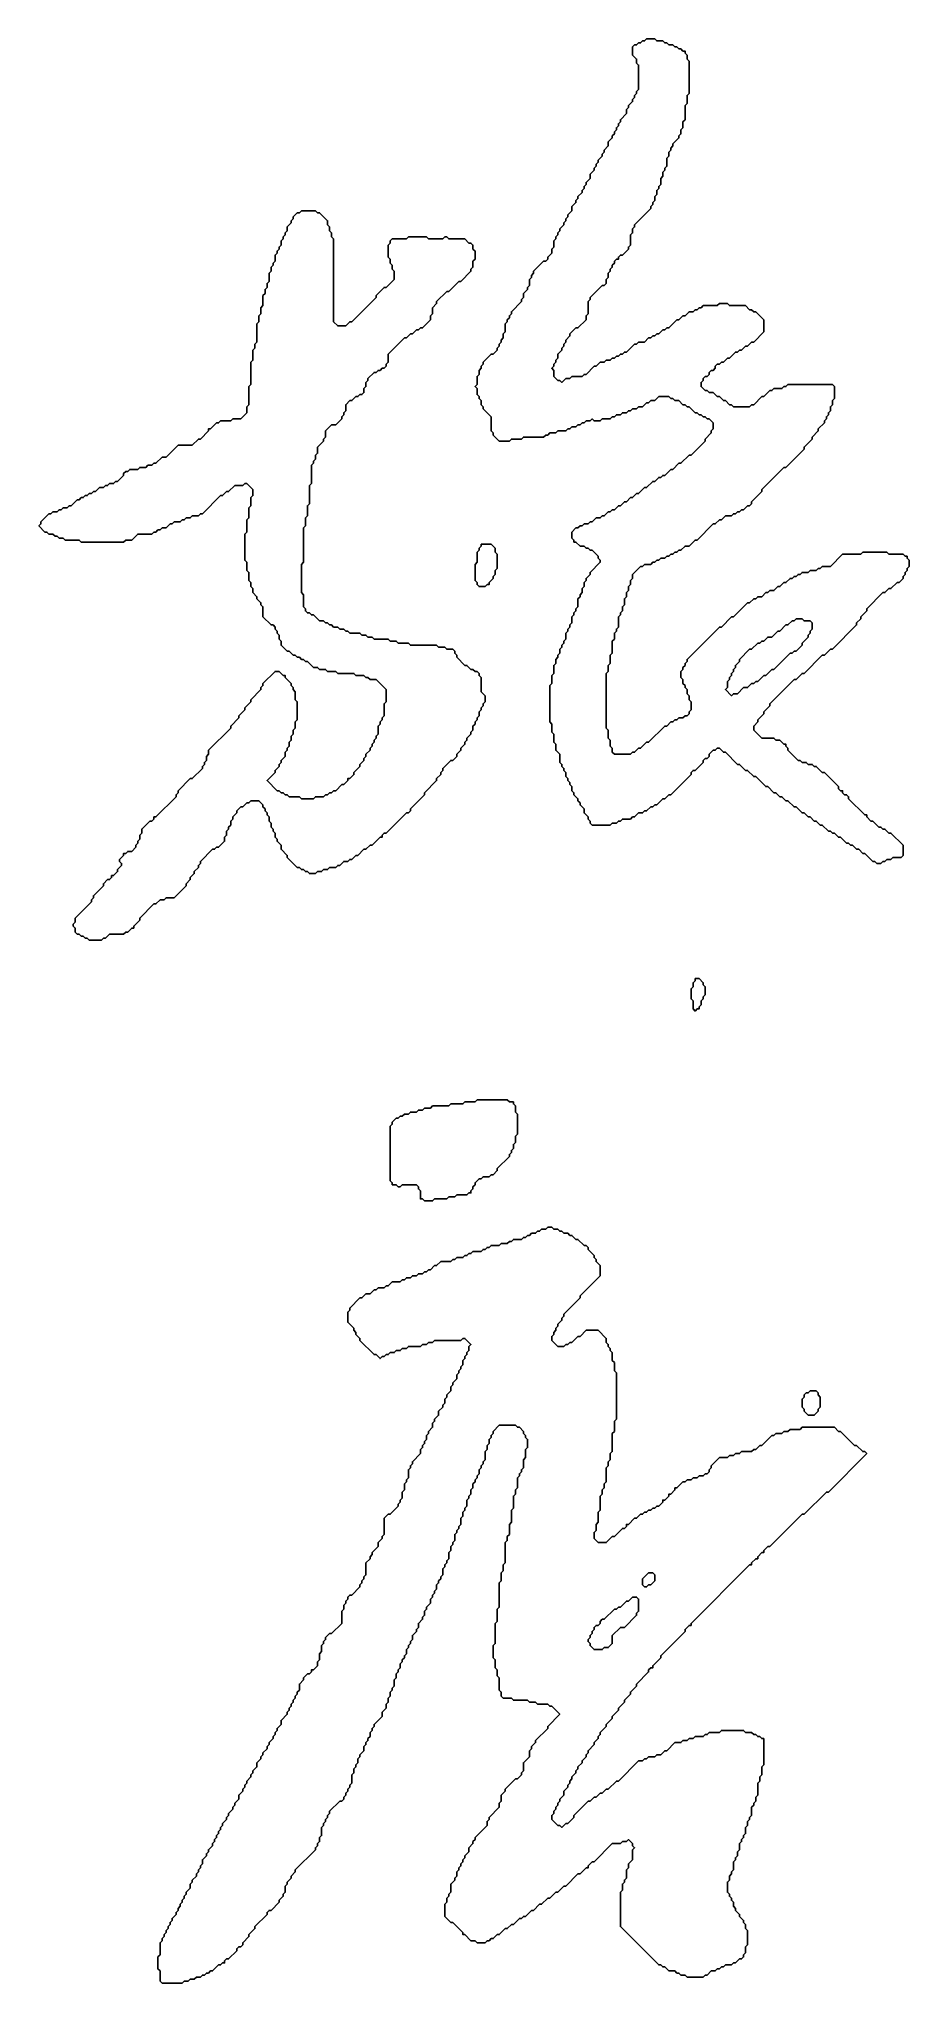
# Model space of a CAD drawing. Header units: millimetres. Extents: x 278 to 494, y 18 to 500.
import ezdxf

# ---------------------------------------------------------------- set-up
doc = ezdxf.new("R2010")
doc.units = ezdxf.units.MM

msp = doc.modelspace()

# ---------------------------------------------------------------- linework, layer by layer
for points in [[(428.5, 499.5), (428, 499), (427.5, 499), (427, 498.5), (426.5, 498.5), (426, 498), (425.5, 498), (425, 497.5), (425, 495.5), (426, 494.5), (426, 493.5), (426.5, 493), (426.5, 487), (426, 486.5), (426, 486), (425.5, 485.5), (425.5, 485), (425, 484.5), (425, 484), (424, 483), (424, 482.5), (423.5, 482), (423.5, 481), (422, 479.5), (422, 479), (421.5, 478.5), (421.5, 478), (421, 477.5), (421, 477), (420.5, 476.5), (420.5, 476), (420, 475.5), (420, 475), (419, 474), (419, 473), (418, 472), (418, 471.5), (417.5, 471), (417.5, 470.5), (416.5, 469.5), (416.5, 469), (416, 468.5), (416, 468), (415.5, 467.5), (415.5, 467), (414.5, 466), (414.5, 465), (413.5, 464), (413.5, 463.5), (413, 463), (413, 462.5), (412.5, 462), (412.5, 461.5), (411.5, 460.5), (411.5, 460), (411, 459.5), (411, 459), (410, 458), (410, 457), (409, 456), (409, 455.5), (408.5, 455), (408.5, 454.5), (408, 454), (408, 453.5), (407, 452.5), (407, 452), (406.5, 451.5), (406.5, 451), (406, 450.5), (406, 450), (405.5, 449.5), (405.5, 448), (405, 447.5), (405, 446.5), (404, 445.5), (404, 445), (403.5, 444.5), (403, 444.5), (400.5, 442), (400.5, 441.5), (400, 441), (400, 440.5), (399.5, 440), (399.5, 438.5), (399, 438), (399, 437.5), (398, 436.5), (398, 435.5), (397.5, 435), (397.5, 434.5), (395, 432), (395, 431.5), (394.5, 431), (394.5, 430.5), (394, 430), (394, 429.5), (393.5, 429), (393.5, 427), (393, 426.5), (393, 425.5), (392.5, 425), (392.5, 424.5), (392, 424), (392, 423.5), (391.5, 423), (391.5, 422.5), (390.5, 421.5), (390, 421.5), (388, 419.5), (388, 419), (387.5, 418.5), (387.5, 418), (387, 417.5), (387, 416.5), (386.5, 416), (386.5, 414), (386, 413.5), (386.5, 413), (386.5, 411.5), (387, 411), (387, 410.5), (387.5, 410), (387.5, 409), (388, 408.5), (388, 408), (390, 406), (390, 402.5), (390.5, 402), (390.5, 401.5), (392, 400), (394.5, 400), (395, 400.5), (397.5, 400.5), (398, 401), (403, 401), (403.5, 401.5), (404, 401.5), (404.5, 402), (406, 402), (406.5, 402.5), (408.5, 402.5), (409, 403), (409.5, 403), (410, 403.5), (411, 403.5), (411.5, 404), (412, 404), (412.5, 404.5), (413, 404.5), (413.5, 405), (414.5, 405), (415, 405.5), (415.5, 405), (417, 405), (417.5, 405.5), (419.5, 405.5), (420, 406), (420.5, 406), (421, 406.5), (422, 406.5), (422.5, 407), (423.5, 407), (424, 407.5), (424.5, 407.5), (425, 408), (426, 408), (426.5, 408.5), (427.5, 408.5), (428.5, 409.5), (429, 409.5), (429.5, 410), (430.5, 410), (431.5, 411), (434, 411), (434.5, 410.5), (435, 410.5), (435.5, 410), (436.5, 410), (437.5, 409), (438, 409), (438.5, 408.5), (439, 408.5), (440.5, 407), (441, 407), (441.5, 406.5), (442, 406.5), (442.5, 406), (443, 406), (443.5, 405.5), (444, 405.5), (445, 404.5), (445, 403), (444.5, 402.5), (444.5, 402), (443, 400.5), (443, 400), (439.5, 396.5), (439, 396.5), (437, 394.5), (436.5, 394.5), (435, 393), (434.5, 393), (433, 391.5), (432.5, 391.5), (432, 391), (431.5, 391), (430.5, 390), (430, 390), (428.5, 388.5), (428, 388.5), (426.5, 387), (426, 387), (425, 386), (424.5, 386), (423.5, 385), (423, 385), (422, 384), (421.5, 384), (420.5, 383), (420, 383), (419.5, 382.5), (419, 382.5), (418, 381.5), (417.5, 381.5), (417, 381), (416, 381), (415, 380), (414.5, 380), (414, 379.5), (413, 379.5), (412.5, 379), (412, 379), (411.5, 378.5), (411, 378.5), (410, 377.5), (410, 376), (410.5, 375.5), (410.5, 375), (411, 375), (412, 374), (413, 374), (413.5, 373.5), (414, 373.5), (414.5, 373), (415, 373), (416.5, 371.5), (416.5, 371), (417, 370.5), (417, 370), (414.5, 367.5), (414.5, 367), (413.5, 366), (413.5, 365.5), (413, 365), (413, 364), (412.5, 363.5), (412.5, 362.5), (412, 362), (412, 361.5), (411.5, 361), (411.5, 359), (411, 358.5), (411, 358), (410.5, 357.5), (410.5, 357), (410, 356.5), (410, 355), (409.5, 354.5), (409.5, 354), (409, 353.5), (409, 353), (408.5, 352.5), (408.5, 351), (408, 350.5), (408, 350), (407.5, 349.5), (407.5, 349), (407, 348.5), (407, 347.5), (406.5, 347), (406.5, 346.5), (406, 346), (406, 345), (405.5, 344.5), (405.5, 342.5), (405, 342), (405, 340), (404.5, 339.5), (404.5, 330.5), (405, 330), (405, 328), (405.5, 327.5), (405.5, 325.5), (406, 325), (406, 323.5), (407, 322.5), (407, 320.5), (407.5, 320), (407.5, 319.5), (408, 319), (408, 318.5), (408.5, 318), (408.5, 317), (409, 316.5), (409, 316), (409.5, 315.5), (409.5, 315), (410, 314.5), (410, 313.5), (410.5, 313), (410.5, 312.5), (411.5, 311.5), (411.5, 311), (412, 310.5), (412, 310), (413, 309), (413, 308), (414, 307), (414, 306.5), (414.5, 306), (414.5, 305.5), (415, 305), (419.5, 305), (420, 305.5), (421, 305.5), (421.5, 306), (422, 306), (422.5, 306.5), (424.5, 306.5), (425, 307), (425.5, 307), (426.5, 308), (427.5, 308), (428, 308.5), (428.5, 308.5), (429.5, 309.5), (430, 309.5), (430.5, 310), (431, 310), (432.5, 311.5), (433, 311.5), (434, 312.5), (434.5, 312.5), (439.5, 317.5), (439.5, 318), (440, 318.5), (440.5, 318.5), (442.5, 320.5), (442.5, 321), (443, 321.5), (443.5, 321.5), (444, 322), (444, 322.5), (445, 323.5), (445.5, 323.5), (446, 324), (446.5, 324), (447.5, 323), (448, 323), (451, 320), (451.5, 320), (453, 318.5), (453.5, 318.5), (455, 317), (455.5, 317), (458, 314.5), (458.5, 314.5), (460, 313), (460.5, 313), (461.5, 312), (462, 312), (463, 311), (463.5, 311), (465, 309.5), (465.5, 309.5), (467, 308), (467.5, 308), (468.5, 307), (469, 307), (470, 306), (470.5, 306), (471.5, 305), (472, 305), (473.5, 303.5), (474, 303.5), (474.5, 303), (475, 303), (476, 302), (476.5, 302), (478, 300.5), (478.5, 300.5), (479, 300), (479.5, 300), (480.5, 299), (481, 299), (482, 298), (482.5, 298), (484.5, 296), (485, 296), (485.5, 295.5), (486.5, 295.5), (487, 296), (487.5, 296), (488, 296.5), (489, 296.5), (489.5, 297), (491.5, 297), (492, 297.5), (492, 300), (489, 303), (488.5, 303), (487.5, 304), (487, 304), (486.5, 304.5), (486, 304.5), (484.5, 306), (484, 306), (483, 307), (483, 307.5), (482.5, 307.5), (478.5, 311.5), (478.5, 312), (478, 312.5), (477.5, 312.5), (477, 313), (477, 313.5), (476.5, 313.5), (476, 314), (476, 314.5), (472.5, 318), (472, 318), (470.5, 319.5), (470, 319.5), (469.5, 320), (468.5, 320), (468, 320.5), (467, 320.5), (466.5, 321), (466, 321), (463.5, 323.5), (463.5, 324), (463, 324.5), (463, 325), (462.5, 325), (461.5, 326), (460.5, 326), (460, 326.5), (457, 326.5), (455, 328.5), (455, 329.5), (456, 330.5), (456, 331), (457.5, 332.5), (457.5, 333), (459, 334.5), (459, 335), (465, 341), (465.5, 341), (467, 342.5), (467.5, 342.5), (472, 347), (472.5, 347), (474, 348.5), (474.5, 348.5), (480.5, 354.5), (480.5, 355), (481.5, 356), (481.5, 356.5), (483, 358), (483, 358.5), (487, 362.5), (487.5, 362.5), (488.5, 363.5), (489, 363.5), (490.5, 365), (491, 365), (492, 366), (492, 366.5), (492.5, 367), (492.5, 367.5), (493, 368), (493, 368.5), (493.5, 369), (493.5, 370.5), (493, 371), (493, 371.5), (492.5, 371.5), (492, 372), (488.5, 372), (488, 372.5), (482, 372.5), (481.5, 372), (477, 372), (474, 369), (472, 369), (471.5, 368.5), (471, 368.5), (470.5, 368), (469, 368), (468.5, 367.5), (467, 367.5), (466.5, 367), (466, 367), (465.5, 366.5), (465, 366.5), (464.5, 366), (464, 366), (463, 365), (462.5, 365), (461.5, 364), (461, 364), (460, 363), (459, 363), (458.5, 362.5), (458, 362.5), (457, 361.5), (456, 361.5), (455.5, 361), (455, 361), (454, 360), (453.5, 360), (450, 356.5), (449.5, 356.5), (447, 354), (446.5, 354), (438.5, 346), (438.5, 345.5), (438, 345), (438, 344.5), (437.5, 344), (437.5, 343.5), (437, 343), (437, 341.5), (437.5, 341), (437.5, 340), (438, 339.5), (438, 339), (438.5, 338.5), (438.5, 337.5), (439, 337), (439, 336), (439.5, 335.5), (439.5, 333.5), (439, 333), (439, 332.5), (438.5, 332), (438, 332), (437.5, 331.5), (436.5, 331.5), (436, 331), (435.5, 331), (435, 330.5), (434.5, 330.5), (433.5, 329.5), (433, 329.5), (429, 325.5), (428.5, 325.5), (427, 324), (426.5, 324), (425.5, 323), (425, 323), (424.5, 322.5), (420.5, 322.5), (420, 323), (420, 324), (419.5, 324.5), (419.5, 326), (419, 326.5), (419, 328.5), (418.5, 329), (418.5, 342.5), (419, 343), (419, 344.5), (419.5, 345), (419.5, 347), (420, 347.5), (420, 350.5), (420.5, 351), (420.5, 352.5), (421, 353), (421, 353.5), (421.5, 354), (421.5, 356.5), (422, 357), (422, 357.5), (422.5, 358), (422.5, 359), (423, 359.5), (423, 361), (423.5, 361.5), (423.5, 362.5), (424, 363), (424, 364), (424.5, 364.5), (424.5, 365.5), (425, 366), (425, 367), (427, 369), (427.5, 369), (428, 369.5), (429.5, 369.5), (430, 370), (430.5, 370), (431, 370.5), (431.5, 370.5), (432, 371), (433, 371), (433.5, 371.5), (434, 371.5), (434.5, 372), (435, 372), (435.5, 372.5), (436, 372.5), (436.5, 373), (437, 373), (438, 374), (439, 374), (440.5, 375.5), (441, 375.5), (445, 379.5), (445.5, 379.5), (446.5, 380.5), (447, 380.5), (448, 381.5), (449.5, 381.5), (450, 382), (450.5, 382), (451, 382.5), (451.5, 382.5), (452, 383), (452.5, 383), (453.5, 384), (454, 384), (454.5, 384.5), (454.5, 385), (457, 387.5), (457, 388), (462.5, 393.5), (463, 393.5), (467.5, 398), (467.5, 398.5), (469.5, 400.5), (469.5, 401), (471, 402.5), (471, 403), (472.5, 404.5), (472.5, 405), (473, 405.5), (473, 406), (473.5, 406.5), (473.5, 407), (474, 407.5), (474, 408.5), (474.5, 409), (474.5, 410), (475, 410.5), (475, 413.5), (474.5, 414), (463.5, 414), (463, 413.5), (462.5, 413.5), (462, 413), (460, 413), (459.5, 412.5), (459, 412.5), (457.5, 411), (457, 411), (455, 409), (454.5, 409), (454, 408.5), (450, 408.5), (449.5, 409), (449, 409), (448, 410), (447.5, 410), (446.5, 411), (446, 411), (445, 412), (444, 412), (443.5, 412.5), (443, 412.5), (442, 413.5), (442, 414.5), (442.5, 415), (442.5, 415.5), (443, 416), (443.5, 416), (444, 416.5), (444, 417), (444.5, 417.5), (445, 417.5), (445.5, 418), (445.5, 418.5), (446, 419), (446.5, 419), (447, 419.5), (447.5, 419.5), (448.5, 420.5), (449, 420.5), (450.5, 422), (451, 422), (451.5, 422.5), (452, 422.5), (453, 423.5), (453.5, 423.5), (454.5, 424.5), (455, 424.5), (457.5, 427), (457.5, 430), (455.5, 432), (455, 432), (454.5, 432.5), (454, 432.5), (453, 433.5), (449, 433.5), (448.5, 434), (446.5, 434), (446, 433.5), (442.5, 433.5), (442, 433), (441.5, 433), (441, 432.5), (440.5, 432.5), (440, 432), (439, 432), (438, 431), (437.5, 431), (436.5, 430), (436, 430), (434, 428), (433.5, 428), (433, 427.5), (432.5, 427.5), (431.5, 426.5), (431, 426.5), (430.5, 426), (430, 426), (429.5, 425.5), (429, 425.5), (428, 424.5), (426.5, 424.5), (426, 424), (425.5, 424), (423.5, 422), (423, 422), (422.5, 421.5), (422, 421.5), (421.5, 421), (421, 421), (420.5, 420.5), (420, 420.5), (419.5, 420), (418.5, 420), (418, 419.5), (417, 419.5), (416, 418.5), (415.5, 418.5), (413.5, 416.5), (413, 416.5), (412.5, 416), (410, 416), (409.5, 415.5), (408.5, 415.5), (407.5, 414.5), (407, 415), (406.5, 415), (405.5, 416), (405.5, 417.5), (405, 418), (405.5, 418.5), (405.5, 419), (406, 419.5), (406, 420), (406.5, 420.5), (406.5, 421.5), (407.5, 422.5), (407.5, 423), (408, 423.5), (408, 424), (408.5, 424.5), (408.5, 425), (409.5, 426), (409.5, 426.5), (411, 428), (411.5, 428), (413.5, 430), (413.5, 431), (414, 431.5), (414, 434.5), (414.5, 435), (414.5, 435.5), (417.5, 438.5), (418, 438.5), (418.5, 439), (418.5, 440), (419, 440.5), (419, 441.5), (419.5, 442), (419.5, 442.5), (420, 443), (420, 443.5), (420.5, 444), (420.5, 444.5), (421, 445), (421.5, 445), (421.5, 445.5), (422, 446), (422.5, 446), (424, 447.5), (424, 448), (424.5, 448.5), (424.5, 451), (425, 451.5), (425, 452.5), (425.5, 453), (425.5, 453.5), (429.5, 457.5), (429.5, 458), (430, 458.5), (430, 459), (430.5, 459.5), (430.5, 460.5), (431, 461), (431, 462), (431.5, 462.5), (431.5, 463), (432, 463.5), (432, 465), (432.5, 465.5), (432.5, 466.5), (433, 467), (433, 467.5), (433.5, 468), (433.5, 470), (434, 470.5), (434, 471.5), (434.5, 472), (434.5, 472.5), (435, 473), (435, 473.5), (436.5, 475), (436.5, 475.5), (437, 476), (437, 477), (437.5, 477.5), (437.5, 479), (438, 479.5), (438, 483), (438.5, 483.5), (438.5, 485.5), (439, 486), (439, 494), (438.5, 494.5), (438.5, 495.5), (438, 496), (438, 496.5), (437.5, 496.5), (437, 497), (436.5, 497), (436, 497.5), (435.5, 497.5), (435, 498), (434, 498), (433.5, 498.5), (433, 498.5), (432.5, 499), (431, 499), (430.5, 499.5)], [(343, 457), (342.5, 456.5), (342, 456.5), (341, 455.5), (341, 455), (340.5, 454.5), (340.5, 454), (339.5, 453), (339.5, 452), (339, 451.5), (339, 451), (338.5, 450.5), (338.5, 450), (338, 449.5), (338, 448.5), (337.5, 448), (337.5, 447.5), (337, 447), (337, 446.5), (336.5, 446), (336.5, 444.5), (336, 444), (336, 443.5), (335.5, 443), (335.5, 442), (335, 441.5), (335, 439.5), (334.5, 439), (334.5, 438), (334, 437.5), (334, 436.5), (333.5, 436), (333.5, 433.5), (333, 433), (333, 431.5), (332.5, 431), (332.5, 429.5), (332, 429), (332, 424.5), (331.5, 424), (331.5, 423), (331, 422.5), (331, 420), (330.5, 419.5), (330.5, 414), (330, 413.5), (330, 409), (329.5, 408.5), (329.5, 407), (328, 405.5), (326, 405.5), (325.5, 405), (323, 405), (322.5, 404.5), (322, 404.5), (320.5, 403), (320, 403), (320, 402.5), (318, 400.5), (317.5, 400.5), (316, 399), (312.5, 399), (309.5, 396), (308.5, 396), (307, 394.5), (306.5, 394.5), (306, 394), (305, 394), (304.5, 393.5), (303, 393.5), (302.5, 393), (300.5, 393), (300, 392.5), (299.5, 392.5), (299, 392), (299, 391.5), (297.5, 390), (297, 390), (296.5, 389.5), (295.5, 389.5), (295, 389), (294.5, 389), (294, 388.5), (293, 388.5), (292, 387.5), (291.5, 387.5), (291, 387), (290.5, 387), (290, 386.5), (289.5, 386.5), (289, 386), (288.5, 386), (288, 385.5), (287.5, 385.5), (286, 384), (285.5, 384), (285, 383.5), (284, 383.5), (283.5, 383), (283, 383), (282.5, 382.5), (281.5, 382.5), (281, 382), (280.5, 382), (278.5, 380), (278.5, 379.5), (278, 379), (279.5, 377.5), (280, 377.5), (280.5, 377), (281.5, 377), (282, 376.5), (282.5, 376.5), (283, 376), (284, 376), (284.5, 375.5), (288, 375.5), (288.5, 375), (299, 375), (299.5, 375.5), (301, 375.5), (302.5, 377), (306, 377), (306.5, 377.5), (307, 377.5), (307.5, 378), (308, 378), (308.5, 378.5), (309.5, 378.5), (310.5, 379.5), (311, 379.5), (311.5, 380), (313, 380), (313.5, 380.5), (314, 380.5), (314.5, 381), (315.5, 381), (316, 381.5), (317.5, 381.5), (318, 382), (318.5, 382), (323, 386.5), (323.5, 386.5), (324.5, 387.5), (325, 387.5), (326.5, 389), (328.5, 389), (329, 389.5), (329.5, 389.5), (331, 388), (331, 386.5), (330.5, 386), (330.5, 384), (330, 383.5), (330, 381), (329.5, 380.5), (329.5, 377.5), (329, 377), (329, 370.5), (329.5, 370), (329.5, 368), (330, 367.5), (330, 365.5), (330.5, 365), (330.5, 364), (331, 363.5), (331, 362.5), (332, 361.5), (332, 361), (333, 360), (333, 359.5), (333.5, 359), (333.5, 356.5), (335.5, 354.5), (336, 354.5), (336.5, 354), (336.5, 353.5), (337, 353), (337, 352.5), (337.5, 352), (337.5, 351), (338, 350.5), (338, 349.5), (339.5, 348), (340, 348), (341, 347), (341.5, 347), (342, 346.5), (342.5, 346.5), (343, 346), (343.5, 346), (344, 345.5), (344.5, 345.5), (346, 344), (347, 344), (347.5, 343.5), (349, 343.5), (349.5, 343), (351.5, 343), (352, 342.5), (356, 342.5), (356.5, 342), (358.5, 342), (359, 341.5), (359.5, 341.5), (360, 341), (361.5, 341), (364, 338.5), (364, 335.5), (363.5, 335), (363.5, 332), (363, 331.5), (363, 331), (362.5, 330.5), (362.5, 330), (362, 329.5), (362, 327.5), (361.5, 327), (361.5, 326.5), (361, 326), (361, 325.5), (360.5, 325), (360.5, 324.5), (360, 324), (360, 323.5), (359, 322.5), (359, 322), (358.5, 321.5), (358.5, 321), (357.5, 320), (357.5, 319.5), (356, 318), (356, 317.5), (355, 316.5), (354.5, 316.5), (354.5, 316), (353.5, 315), (353, 315), (351.5, 313.5), (351, 313.5), (350.5, 313), (350, 313), (349.5, 312.5), (349, 312.5), (348.5, 312), (346.5, 312), (346, 311.5), (343, 311.5), (342.5, 312), (340, 312), (339.5, 312.5), (339, 312.5), (338.5, 313), (338, 313), (337.5, 313.5), (337, 313.5), (334.5, 316), (336.5, 318), (336.5, 318.5), (337.5, 319.5), (337.5, 320), (338, 320.5), (338, 321), (339, 322), (339, 323), (339.5, 323.5), (339.5, 324), (340, 324.5), (340, 325.5), (340.5, 326), (340.5, 327), (341, 327.5), (341, 328.5), (341.5, 329), (341.5, 330.5), (342, 331), (342, 335.5), (341.5, 336), (341.5, 338), (341, 338.5), (341, 339), (340.5, 339.5), (340.5, 340), (339, 341.5), (339, 342), (338.5, 342), (337.5, 343), (336.5, 343), (333.5, 340), (333.5, 339.5), (333, 339), (333, 338.5), (330.5, 336), (330.5, 335.5), (329, 334), (329, 333.5), (327.5, 332), (327.5, 331.5), (325.5, 329.5), (325.5, 329), (320, 323.5), (320, 322.5), (319.5, 322), (319.5, 321), (319, 320.5), (319, 320), (318.5, 319.5), (318.5, 319), (316, 316.5), (315.5, 316.5), (312.5, 313.5), (312.5, 313), (312, 312.5), (312, 312), (307, 307), (306.5, 307), (306.5, 306.5), (306, 306), (305.5, 306), (303.5, 304), (303.5, 303), (303, 302.5), (303, 301.5), (302.5, 301), (302.5, 300.5), (302, 300), (302, 299.5), (301, 298.5), (300, 298.5), (299.5, 298), (299, 298), (299, 297.5), (298, 296.5), (298, 296), (298.5, 295.5), (298.5, 295), (297.5, 294), (297.5, 293.5), (296.5, 292.5), (296, 292.5), (296, 292), (295.5, 291.5), (295, 291.5), (294, 290.5), (294, 290), (291.5, 287.5), (291.5, 287), (291, 286.5), (291, 286), (287, 282), (287, 281), (286.5, 280.5), (286.5, 280), (287, 279.5), (287, 278.5), (287.5, 278), (288, 278), (288.5, 277.5), (289, 277.5), (289.5, 277), (290, 277), (290.5, 276.5), (293.5, 276.5), (294, 277), (294.5, 277), (295.5, 278), (299, 278), (299.5, 278.5), (300, 278.5), (301, 279.5), (301.5, 279.5), (301.5, 280), (303, 281.5), (303, 282), (306.5, 285.5), (307, 285.5), (308, 286.5), (309, 286.5), (309.5, 287), (311.5, 287), (314.5, 290), (314.5, 290.5), (315.5, 291.5), (315.5, 292), (316.5, 293), (316.5, 293.5), (317.5, 294.5), (317.5, 295), (318, 295.5), (318, 296), (321, 299), (321.5, 299), (322, 299.5), (322.5, 299.5), (324, 301), (324, 302), (324.5, 302.5), (324.5, 303.5), (325, 304), (325, 304.5), (325.5, 305), (325.5, 306), (326, 306.5), (326, 307), (327, 308), (327, 308.5), (328, 309.5), (328.5, 309.5), (329.5, 310.5), (330, 310.5), (330.5, 311), (332.5, 311), (333.5, 310), (333.5, 309.5), (334, 309), (334, 308.5), (334.5, 308), (334.5, 307.5), (335, 307), (335, 306), (335.5, 305.5), (335.5, 304.5), (336, 304), (336, 303.5), (336.5, 303), (336.5, 302), (337, 301.5), (337, 301), (338, 300), (338, 299), (339.5, 297.5), (339.5, 297), (342, 294.5), (342.5, 294.5), (343, 294), (343.5, 294), (344, 293.5), (344.5, 293.5), (345, 293), (346.5, 293), (347, 293.5), (348, 293.5), (348.5, 294), (349.5, 294), (350, 294.5), (351.5, 294.5), (352, 295), (352.5, 295), (353.5, 296), (354.5, 296), (355, 296.5), (355.5, 296.5), (356.5, 297.5), (357, 297.5), (358.5, 299), (359, 299), (360, 300), (360.5, 300), (362.5, 302), (363, 302), (363, 302.5), (363.5, 303), (364, 303), (369, 308), (369.5, 308), (370, 308.5), (370, 309), (373.5, 312.5), (373.5, 313), (376.5, 316), (376.5, 316.5), (377.5, 317.5), (377.5, 318), (378, 318.5), (378, 319), (380, 321), (380.5, 321), (381.5, 322), (381.5, 322.5), (382.5, 323.5), (382.5, 324), (383.5, 325), (383.5, 325.5), (384, 326), (384, 326.5), (385, 327.5), (385, 328), (385.5, 328.5), (385.5, 329.5), (386, 330), (386, 330.5), (386.5, 331), (386.5, 331.5), (387, 332), (387, 333), (387.5, 333.5), (387.5, 334), (388, 334.5), (388, 335), (388.5, 335.5), (388.5, 337), (387.5, 338), (387.5, 341.5), (387, 342), (387, 342.5), (386.5, 343), (386, 343), (385.5, 343.5), (385, 343.5), (384, 344.5), (383.5, 344.5), (381.5, 346.5), (381.5, 347), (381, 347.5), (381, 348), (380.5, 348.5), (379, 348.5), (378.5, 349), (377, 349), (376.5, 349.5), (370, 349.5), (369.5, 350), (367, 350), (366.5, 350.5), (365, 350.5), (364.5, 351), (361, 351), (360.5, 351.5), (359.5, 351.5), (359, 352), (358, 352), (357.5, 352.5), (355, 352.5), (354.5, 353), (354, 353), (353.5, 353.5), (352.5, 353.5), (352, 354), (351, 354), (350.5, 354.5), (350, 354.5), (349.5, 355), (349, 355), (348.5, 355.5), (347.5, 355.5), (346, 357), (345.5, 357), (345, 357.5), (344.5, 357.5), (344, 358), (344, 358.5), (343.5, 359), (343.5, 362), (343, 362.5), (343, 369.5), (343.5, 370), (343.5, 378.5), (344, 379), (344, 381), (344.5, 381.5), (344.5, 384), (345, 384.5), (345, 389), (345.5, 389.5), (345.5, 394), (346, 394.5), (346, 395), (346.5, 395.5), (346.5, 396.5), (347, 397), (347, 398.5), (348.5, 400), (348.5, 400.5), (349, 401), (349, 402.5), (350.5, 404), (351.5, 404), (353, 405.5), (353, 406), (353.5, 406.5), (353.5, 407), (354, 407.5), (354, 409), (355, 410), (355.5, 410), (356.5, 411), (357, 411), (357.5, 411.5), (358, 411.5), (358.5, 412), (358.5, 413), (359, 413.5), (359, 414.5), (359.5, 415), (359.5, 415.5), (361, 417), (361.5, 417), (362, 417.5), (362.5, 417.5), (363, 418), (363.5, 418), (364, 418.5), (364, 419), (364.5, 419.5), (364.5, 421.5), (368.5, 425.5), (369, 425.5), (370, 426.5), (370.5, 426.5), (371.5, 427.5), (372, 427.5), (372.5, 428), (373, 428), (375, 430), (375, 431), (375.5, 431.5), (375.5, 433), (376.5, 434), (376.5, 434.5), (379, 437), (379.5, 437), (382, 439.5), (382.5, 439.5), (385, 442), (385, 442.5), (385.5, 443), (385.5, 444.5), (386, 445), (386, 447), (385.5, 447.5), (385.5, 448.5), (385, 449), (384.5, 449), (383.5, 450), (379.5, 450), (379, 450.5), (378.5, 450.5), (378, 450), (374.5, 450), (374, 450.5), (369.5, 450.5), (369, 450), (365.5, 450), (365, 449.5), (365, 449), (364.5, 448.5), (364.5, 445.5), (365, 445), (365, 444), (365.5, 443.5), (365.5, 442.5), (366, 442), (366, 440), (364, 438), (363.5, 438), (361.5, 436), (361.5, 435.5), (355.5, 429.5), (355, 429.5), (354, 428.5), (352, 428.5), (351, 429.5), (351, 450), (350.5, 450.5), (350.5, 451.5), (350, 452), (350, 453), (349.5, 453.5), (349.5, 454.5), (347.5, 456.5), (347, 456.5), (346.5, 457)], [(387.5, 374.5), (387.5, 374), (387, 373.5), (387, 373), (386.5, 372.5), (386.5, 370), (386, 369.5), (386, 365.5), (386.5, 365), (386.5, 364.5), (387, 364), (388.5, 364), (389, 364.5), (389.5, 364.5), (389.5, 365), (390.5, 366), (390.5, 366.5), (391, 367), (391, 368), (391.5, 368.5), (391.5, 372), (391, 372.5), (391, 373.5), (390, 374.5)], [(465, 355.5), (465.5, 356), (467, 356), (467.5, 355.5), (469, 355.5), (469.5, 355), (469.5, 353.5), (469, 353), (469, 352.5), (468.5, 352), (468.5, 351.5), (467, 350), (467, 349.5), (465.5, 348), (465, 348), (464.5, 347.5), (464, 347.5), (460, 343.5), (459.5, 343.5), (458, 342), (457.5, 342), (456, 340.5), (455.5, 340.5), (455, 340), (454.5, 340), (453.5, 339), (452.5, 339), (451, 337.5), (450, 337.5), (449.5, 337), (448, 338.5), (448.5, 339), (448.5, 340.5), (449, 341), (449, 341.5), (449.5, 342), (449.5, 342.5), (450, 343), (450, 343.5), (450.5, 344), (450.5, 344.5), (451.5, 345.5), (451.5, 346), (454, 348.5), (454.5, 348.5), (456, 350), (456.5, 350), (457, 350.5), (457.5, 350.5), (458.5, 351.5), (459.5, 351.5), (461, 353), (461.5, 353), (463, 354.5), (463.5, 354.5), (464.5, 355.5)], [(440.5, 267), (440.5, 266.5), (440, 266), (440, 265), (439.5, 264.5), (439.5, 262), (440, 261.5), (440, 259.5), (440.5, 259), (441, 259.5), (441.5, 259.5), (441.5, 260), (442, 260.5), (442, 261.5), (442.5, 262), (442.5, 262.5), (443, 263), (443, 265), (442.5, 265.5), (442.5, 266), (441.5, 267)], [(386.5, 237), (386, 236.5), (383.5, 236.5), (383, 236), (380, 236), (379.5, 235.5), (375.5, 235.5), (375, 235), (373.5, 235), (373, 234.5), (372, 234.5), (371.5, 234), (370, 234), (369.5, 233.5), (368.5, 233.5), (368, 233), (367.5, 233), (367, 232.5), (366.5, 232.5), (365.5, 231.5), (365.5, 231), (365, 230.5), (365, 217), (365.5, 216.5), (365.5, 216), (366.5, 216), (367, 215.5), (367.5, 215.5), (368, 216), (371.5, 216), (372, 215.5), (372, 215), (372.5, 214.5), (372.5, 212.5), (373, 212.5), (373.5, 212), (375.5, 212), (376, 212.5), (379, 212.5), (379.5, 213), (381, 213), (381.5, 213.5), (384, 213.5), (384.5, 214), (385, 214), (385, 214.5), (385.5, 215), (385.5, 215.5), (386, 216), (386, 216.5), (387, 217.5), (387.5, 217.5), (388, 218), (389.5, 218), (390, 218.5), (390.5, 218.5), (391.5, 219.5), (391.5, 220), (394.5, 223), (394.5, 223.5), (395, 224), (395, 224.5), (395.5, 225), (395.5, 226), (396, 226.5), (396, 228), (396.5, 228.5), (396.5, 233.5), (396, 234), (396, 235.5), (395.5, 236), (395.5, 236.5), (394.5, 236.5), (394, 237)], [(404, 205.5), (403.5, 205), (402.5, 205), (402, 204.5), (401.5, 204.5), (401, 204), (400, 204), (399.5, 203.5), (399, 203.5), (398.5, 203), (398, 203), (397.5, 202.5), (395.5, 202.5), (395, 202), (394.5, 202), (394, 201.5), (392.5, 201.5), (392, 201), (390, 201), (389.5, 200.5), (389, 200.5), (388.5, 200), (388, 200), (387.5, 199.5), (385.5, 199.5), (385, 199), (384.5, 199), (384, 198.5), (383.5, 198.5), (383, 198), (381.5, 198), (381, 197.5), (380.5, 197.5), (380, 197), (377.5, 197), (376.5, 196), (376, 196), (375, 195), (374.5, 195), (374, 194.5), (373.5, 194.5), (373, 194), (372, 194), (371.5, 193.5), (370.5, 193.5), (370, 193), (369, 193), (368.5, 192.5), (368, 192.5), (367.5, 192), (365.5, 192), (364.5, 191), (364, 191), (363.5, 190.5), (362, 190.5), (361.5, 190), (361, 190), (360, 189), (359, 189), (358, 188), (357.5, 188), (355, 185.5), (355, 185), (354.5, 184.5), (354.5, 182), (356, 180.5), (356, 180), (356.5, 179.5), (356.5, 179), (357.5, 178), (357.5, 177.5), (361, 174), (361.5, 174), (362.5, 173), (363, 173.5), (363.5, 173.5), (364, 174), (364.5, 174), (365, 174.5), (366, 174.5), (366.5, 175), (367.5, 175), (368, 175.5), (369, 175.5), (369.5, 176), (372.5, 176), (373, 176.5), (374, 176.5), (374.5, 177), (375.5, 177), (376, 177.5), (382.5, 177.5), (383, 178), (383.5, 178), (385, 176.5), (384.5, 176), (384.5, 175), (384, 174.5), (384, 174), (383.5, 173.5), (383.5, 173), (383, 172.5), (383, 171.5), (382.5, 171), (382.5, 170.5), (382, 170), (382, 169.5), (381.5, 169), (381.5, 168), (380.5, 167), (380.5, 166.5), (380, 166), (380, 165), (379, 164), (379, 163.5), (378.5, 163), (378.5, 162), (378, 161.5), (378, 161), (377, 160), (377, 159), (376, 158), (376, 157.5), (375.5, 157), (375.5, 156), (374.5, 155), (374.5, 154.5), (374, 154), (374, 153), (373.5, 152.5), (373.5, 152), (373, 151.5), (373, 151), (372.5, 150.5), (372.5, 149.5), (370.5, 147.5), (370.5, 147), (370, 146.5), (370, 146), (369.5, 145.5), (369.5, 143.5), (369, 143), (369, 142.5), (368.5, 142), (368.5, 140.5), (368, 140), (368, 138.5), (367.5, 138), (367.5, 137.5), (367, 137), (367, 136.5), (365, 134.5), (364.5, 134.5), (363.5, 133.5), (363.5, 129.5), (363, 129), (363, 128.5), (362, 127.5), (362, 126.5), (360.5, 125), (360.5, 124.5), (360, 124), (360, 123.5), (359, 122.5), (359, 119.5), (358.5, 119), (358.5, 118.5), (358, 118), (358, 117.5), (357.5, 117), (357.5, 116.5), (355.5, 114.5), (355, 114.5), (354.5, 114), (354.5, 113.5), (354, 113), (354, 112.5), (353.5, 112), (353.5, 111), (353, 110.5), (353, 107.5), (350.5, 105), (350, 105), (349, 104), (349, 103.5), (348.5, 103), (348.5, 102.5), (348, 102), (348, 100.5), (347.5, 100), (347.5, 98.5), (347, 98), (347, 97), (346, 96), (345.5, 96), (345.5, 95.5), (345, 95), (344.5, 95), (343.5, 94), (343.5, 93.5), (342.5, 92.5), (342.5, 91), (342, 90.5), (342, 90), (341.5, 89.5), (341.5, 89), (341, 88.5), (341, 88), (340.5, 87.5), (340.5, 87), (340, 86.5), (340, 86), (339.5, 85.5), (339.5, 85), (338, 83.5), (338, 82.5), (337, 81.5), (337, 81), (336.5, 80.5), (336.5, 80), (336, 79.5), (336, 79), (335, 78), (335, 77.5), (334.5, 77), (334.5, 76.5), (333.5, 75.5), (333.5, 75), (333, 74.5), (333, 74), (332, 73), (332, 72), (331, 71), (331, 70.5), (330.5, 70), (330.5, 69.5), (329.5, 68.5), (329.5, 68), (329, 67.5), (329, 67), (328.5, 66.5), (328.5, 66), (327.5, 65), (327.5, 64), (326.5, 63), (326.5, 62.5), (326, 62), (326, 61.5), (325, 60.5), (325, 60), (324.5, 59.5), (324.5, 59), (323.5, 58), (323.5, 57.5), (323, 57), (323, 56.5), (322.5, 56), (322.5, 55.5), (322, 55), (322, 54.5), (321.5, 54), (321.5, 53.5), (321, 53), (321, 52.5), (320, 51.5), (320, 51), (319.5, 50.5), (319.5, 50), (318.5, 49), (318.5, 48), (318, 47.5), (318, 47), (317.5, 46.5), (317.5, 46), (317, 45.5), (317, 45), (316, 44), (316, 43.5), (315.5, 43), (315.5, 42), (314.5, 41), (314.5, 40.5), (314, 40), (314, 39.5), (313.5, 39), (313.5, 38.5), (313, 38), (313, 37.5), (312.5, 37), (312.5, 36.5), (312, 36), (312, 35.5), (311, 34.5), (311, 34), (310.5, 33.5), (310.5, 33), (310, 32.5), (310, 32), (309.5, 31.5), (309.5, 31), (309, 30.5), (309, 30), (308.5, 29.5), (308.5, 29), (308, 28.5), (308, 25.5), (307.5, 25), (307.5, 22), (308, 21.5), (308, 19), (308.5, 18.5), (313.5, 18.5), (314, 19), (315, 19), (315.5, 19.5), (316.5, 19.5), (317, 20), (318, 20), (318.5, 20.5), (319, 20.5), (319.5, 21), (320, 21), (320.5, 21.5), (321, 21.5), (322.5, 23), (323, 23), (323.5, 23.5), (324, 23.5), (324, 24), (324.5, 24.5), (325, 24.5), (327, 26.5), (327, 27), (327.5, 27.5), (328, 27.5), (328.5, 28), (328.5, 28.5), (330, 30), (330, 30.5), (331.5, 32), (331.5, 32.5), (334.5, 35.5), (334.5, 36), (335, 36.5), (335.5, 36.5), (337.5, 38.5), (337.5, 39), (338.5, 40), (338.5, 40.5), (339, 41), (339, 42.5), (339.5, 43), (339.5, 43.5), (340.5, 44.5), (340.5, 45), (341.5, 46), (341.5, 46.5), (346.5, 51.5), (346.5, 52), (347, 52.5), (347, 53), (347.5, 53.5), (347.5, 54.5), (348, 55), (348, 57), (348.5, 57.5), (348.5, 58), (349, 58.5), (349, 59), (349.5, 59.5), (349.5, 60), (350, 60.5), (350, 61), (352.5, 63.5), (353, 63.5), (353.5, 64), (353.5, 64.5), (354, 65), (354, 65.5), (354.5, 66), (354.5, 66.5), (355, 67), (355, 67.5), (355.5, 68), (355.5, 70), (356, 70.5), (356, 71.5), (356.5, 72), (356.5, 72.5), (357, 73), (357, 74), (357.5, 74.5), (357.5, 75), (358.5, 76), (358.5, 77), (359, 77.5), (359, 78), (359.5, 78.5), (359.5, 79), (360, 79.5), (360, 80.5), (360.5, 81), (360.5, 81.5), (361, 82), (361, 82.5), (363, 84.5), (363, 85.5), (364, 86.5), (364, 87.5), (364.5, 88), (364.5, 89), (365, 89.5), (365, 90.5), (365.5, 91), (365.5, 91.5), (366, 92), (366, 93.5), (366.5, 94), (366.5, 95), (367, 95.5), (367, 96), (367.5, 96.5), (367.5, 97.5), (368, 98), (368, 98.5), (368.5, 99), (368.5, 99.5), (369, 100), (369, 101), (369.5, 101.5), (369.5, 102), (370, 102.5), (370, 103), (370.5, 103.5), (370.5, 104.5), (371.5, 105.5), (371.5, 106), (372, 106.5), (372, 107.5), (373, 108.5), (373, 109), (373.5, 109.5), (373.5, 110.5), (374, 111), (374, 111.5), (375, 112.5), (375, 113.5), (375.5, 114), (375.5, 114.5), (376, 115), (376, 115.5), (376.5, 116), (376.5, 117), (377, 117.5), (377, 118), (377.5, 118.5), (377.5, 119), (378, 119.5), (378, 121), (378.5, 121.5), (378.5, 122), (379, 122.5), (379, 123), (379.5, 123.5), (379.5, 125), (380, 125.5), (380, 126.5), (380.5, 127), (380.5, 127.5), (381, 128), (381, 129.5), (381.5, 130), (381.5, 130.5), (382, 131), (382, 131.5), (382.5, 132), (382.5, 133.5), (383, 134), (383, 135), (383.5, 135.5), (383.5, 136), (384, 136.5), (384, 138), (384.5, 138.5), (384.5, 139), (385, 139.5), (385, 140.5), (385.5, 141), (385.5, 142), (386, 142.5), (386, 143), (386.5, 143.5), (386.5, 144), (387, 144.5), (387, 145.5), (387.5, 146), (387.5, 146.5), (388, 147), (388, 147.5), (388.5, 148), (388.5, 150), (389, 150.5), (389, 151.5), (389.5, 152), (389.5, 153), (390, 153.5), (390, 154), (390.5, 154.5), (390.5, 155), (392, 156.5), (396, 156.5), (396.5, 156), (397, 156), (398, 155), (398, 154.5), (398.5, 154), (398.5, 153.5), (399, 153), (399, 151), (398.5, 150.5), (398.5, 148.5), (398, 148), (398, 146), (397.5, 145.5), (397.5, 145), (397, 144.5), (397, 144), (396.5, 143.5), (396.5, 141), (396, 140.5), (396, 139.5), (395.5, 139), (395.5, 136), (395, 135.5), (395, 132.5), (394.5, 132), (394.5, 129.5), (394, 129), (394, 128), (393.5, 127.5), (393.5, 122.5), (393, 122), (393, 120.5), (392.5, 120), (392.5, 118), (392, 117.5), (392, 111.5), (391.5, 111), (391.5, 108), (391, 107.5), (391, 102.5), (390.5, 102), (390.5, 99), (391, 98.5), (391, 96.5), (391.5, 96), (391.5, 94.5), (392, 94), (392, 91), (392.5, 90.5), (392.5, 89.5), (393, 89), (395, 89), (395.5, 88.5), (399, 88.5), (399.5, 88), (401, 88), (401.5, 87.5), (404, 87.5), (404.5, 87), (405, 87), (407, 85), (404, 82), (404, 81.5), (401, 78.5), (401, 78), (400, 77), (400, 76.5), (399.5, 76), (399.5, 74.5), (398, 73), (398, 71), (397.5, 70.5), (397.5, 70), (396.5, 69), (396, 69), (393.5, 66.5), (393.5, 66), (392.5, 65), (392.5, 63.5), (392, 63), (392, 62), (389.5, 59.5), (389.5, 59), (389, 58.5), (389, 57.5), (386, 54.5), (386, 54), (385.5, 53.5), (385.5, 53), (384.5, 52), (384.5, 51), (383.5, 50), (383.5, 49.5), (383, 49), (383, 48.5), (382.5, 48), (382.5, 47.5), (382, 47), (382, 46.5), (381.5, 46), (381.5, 45), (381, 44.5), (381, 44), (380, 43), (380, 41), (379.5, 40.5), (379.5, 40), (379, 39.5), (379, 38.5), (378.5, 38), (378.5, 35), (380, 33.5), (380.5, 33.5), (383, 31), (383, 30.5), (383.5, 30.5), (385, 29), (386, 29), (386.5, 28.5), (388.5, 28.5), (389, 29), (389.5, 29), (390, 29.5), (390.5, 29.5), (391.5, 30.5), (392, 30.5), (393.5, 32), (394, 32), (395, 33), (395.5, 33), (397, 34.5), (397.5, 34.5), (398, 35), (398.5, 35), (400, 36.5), (400.5, 36.5), (402, 38), (402.5, 38), (404, 39.5), (404.5, 39.5), (406, 41), (406.5, 41), (408, 42.5), (408.5, 42.5), (411.5, 45.5), (412, 45.5), (413.5, 47), (414, 47), (414, 47.5), (415, 48.5), (415.5, 48.5), (420, 53), (422, 53), (422.5, 53.5), (423.5, 53.5), (424, 54), (425, 53), (425, 52.5), (425.5, 52), (425, 51.5), (425, 49), (424, 48), (424, 47), (423.5, 46.5), (423.5, 44.5), (423, 44), (423, 43.5), (422.5, 43), (422.5, 41.5), (422, 41), (422, 32.5), (431.5, 23), (432, 23), (432.5, 22.5), (433, 22.5), (434, 21.5), (435.5, 21.5), (436, 21), (436.5, 21), (437, 20.5), (438, 20.5), (438.5, 20), (442.5, 20), (443, 20.5), (443.5, 20.5), (444.5, 21.5), (445.5, 21.5), (446, 22), (446.5, 22), (447, 22.5), (447.5, 22.5), (448, 23), (449.5, 23), (450, 23.5), (450.5, 23.5), (451.5, 24.5), (452, 24.5), (452.5, 25), (452.5, 25.5), (453, 26), (453, 27.5), (453.5, 28), (453.5, 31.5), (453, 32), (453, 33), (452.5, 33.5), (452.5, 34), (451.5, 35), (451.5, 35.5), (450.5, 36.5), (450.5, 37), (450, 37.5), (450, 38.5), (449.5, 39), (449.5, 39.5), (449, 40), (449, 40.5), (448.5, 41), (448.5, 43.5), (449, 44), (449, 45), (449.5, 45.5), (449.5, 46), (450, 46.5), (450, 48.5), (450.5, 49), (450.5, 49.5), (451, 50), (451, 51), (451.5, 51.5), (451.5, 53), (452, 53.5), (452, 54), (452.5, 54.5), (452.5, 55), (453, 55.5), (453, 57), (453.5, 57.5), (453.5, 58.5), (454, 59), (454, 59.5), (454.5, 60), (454.5, 62), (455, 62.5), (455, 63), (455.5, 63.5), (455.5, 64.5), (456, 65), (456, 68), (456.5, 68.5), (456.5, 69.5), (457, 70), (457, 72), (457.5, 72.5), (457.5, 79), (457, 79), (456.5, 79.5), (456, 79.5), (455.5, 80), (455, 80), (454.5, 80.5), (453, 80.5), (452.5, 81), (447, 81), (446.5, 80.5), (444, 80.5), (443.5, 80), (443, 80), (442.5, 79.5), (440.5, 79.5), (440, 79), (439, 79), (438.5, 78.5), (437.5, 78.5), (437, 78), (435.5, 78), (433.5, 76), (433, 76), (432, 75), (431, 75), (430.5, 74.5), (429, 74.5), (428.5, 74), (428, 74), (427.5, 73.5), (426.5, 73.5), (421.5, 68.5), (421, 68.5), (419, 66.5), (418.5, 66.5), (417.5, 65.5), (417, 65.5), (416, 64.5), (415.5, 64.5), (414.5, 63.5), (414, 63.5), (410.5, 60), (410.5, 59.5), (409, 58), (408.5, 58), (407.5, 57), (407, 57.5), (406.5, 57.5), (405, 59), (405, 60), (405.5, 60.5), (405.5, 61), (406, 61.5), (406, 62), (406.5, 62.5), (406.5, 63), (407, 63.5), (407, 64), (408, 65), (408, 66), (409, 67), (409, 67.5), (409.5, 68), (409.5, 68.5), (410, 69), (410, 69.5), (411, 70.5), (411, 71), (411.5, 71.5), (411.5, 72), (412.5, 73), (412.5, 73.5), (413.5, 74.5), (413.5, 75), (414, 75.5), (414, 76), (415.5, 77.5), (415.5, 78), (416.5, 79), (416.5, 79.5), (417, 80), (417, 80.5), (418.5, 82), (418.5, 82.5), (420, 84), (420, 84.5), (421.5, 86), (421.5, 86.5), (423, 88), (423, 88.5), (424.5, 90), (424.5, 90.5), (426, 92), (426, 92.5), (429, 95.5), (429, 96), (429.5, 96.5), (430, 96.5), (430, 97), (432, 99), (432, 99.5), (438, 105.5), (438, 106), (439, 107), (439.5, 107), (439.5, 107.5), (454, 122), (454.5, 122), (454.5, 122.5), (455.5, 123.5), (456, 123.5), (456, 124), (457, 125), (457.5, 125), (457.5, 125.5), (458.5, 126.5), (459, 126.5), (467, 134.5), (467.5, 134.5), (473, 140), (473.5, 140), (483, 149.5), (482.5, 150), (482, 150), (480.5, 151.5), (480, 151.5), (476.5, 155), (476, 155), (475, 156), (467, 156), (466.5, 155.5), (464, 155.5), (463.5, 155), (462.5, 155), (462, 154.5), (460.5, 154.5), (460, 154), (459.5, 154), (457, 151.5), (456.5, 151.5), (455.5, 150.5), (455, 150.5), (454.5, 150), (452, 150), (451.5, 149.5), (450.5, 149.5), (450, 149), (449, 149), (448.5, 148.5), (446.5, 148.5), (444.5, 146.5), (444.5, 146), (444, 145.5), (444, 145), (443.5, 144.5), (443, 144.5), (442.5, 144), (441.5, 144), (441, 143.5), (440, 143.5), (439.5, 143), (438.5, 143), (438, 142.5), (437.5, 142.5), (436, 141), (435.5, 141), (435.5, 140.5), (434.5, 139.5), (434, 139.5), (434, 139), (433, 138), (432.5, 138), (432.5, 137.5), (431.5, 136.5), (431, 136.5), (430.5, 136), (430, 136), (429.5, 135.5), (429, 135.5), (428.5, 135), (428, 135), (427.5, 134.5), (427, 134.5), (426, 133.5), (425.5, 133.5), (424, 132), (423.5, 132), (423.5, 131.5), (423, 131), (422.5, 131), (420.5, 129), (420, 129), (418.5, 127.5), (416.5, 127.5), (415.5, 128.5), (415.5, 130), (416, 130.5), (416, 132), (416.5, 132.5), (416.5, 135), (417, 135.5), (417, 139), (417.5, 139.5), (417.5, 140.5), (418, 141), (418, 142), (418.5, 142.5), (418.5, 146), (419, 146.5), (419, 147.5), (419.5, 148), (419.5, 149.5), (420, 150), (420, 154.5), (420.5, 155), (420.5, 157.5), (421, 158), (421, 169.5), (420.5, 170), (420.5, 172), (420, 172.5), (420, 174.5), (419.5, 175), (419.5, 175.5), (419, 176), (419, 176.5), (418.5, 177), (418.5, 178), (416.5, 180), (413.5, 180), (412, 178.5), (411.5, 178.5), (410, 177), (409.5, 177), (409, 176.5), (408.5, 176.5), (408, 176), (406.5, 176), (405, 177.5), (405, 178.5), (405.5, 179), (405.5, 179.5), (406, 180), (406, 180.5), (406.5, 181), (406.5, 181.5), (407.5, 182.5), (407.5, 183), (408, 183.5), (408, 184), (412, 188), (412, 188.5), (417, 193.5), (417, 196), (416, 197), (416, 197.5), (415.5, 198), (415.5, 198.5), (414, 200), (414, 200.5), (413.5, 201), (413, 201), (411.5, 202.5), (411, 202.5), (410, 203.5), (409.5, 203.5), (409, 204), (408, 204), (407.5, 204.5), (407, 204.5), (406.5, 205), (405.5, 205), (405, 205.5)], [(469, 165), (468.5, 164.5), (468, 164.5), (467.5, 164), (467.5, 163.5), (467, 163), (467, 161), (467.5, 160.5), (467.5, 160), (468.5, 159), (470, 159), (471, 160), (471, 160.5), (471.5, 161), (471.5, 163.5), (471, 164), (471, 164.5), (470.5, 165)], [(429, 120), (430, 120), (430.5, 119.5), (430.5, 118), (429.5, 117), (429, 117), (428.5, 116.5), (428, 116.5), (427.5, 117), (427.5, 118.5)], [(425, 114), (426, 114), (426.5, 113.5), (426.5, 110.5), (426, 110), (426, 109.5), (423, 106.5), (422, 106.5), (420, 104.5), (420, 102.5), (419, 101.5), (418, 101.5), (417.5, 101), (415.5, 101), (414.5, 102), (414.5, 102.5), (414, 103), (414, 103.5), (414.5, 104), (414.5, 104.5), (415, 105), (415, 105.5), (415.5, 106), (415.5, 106.5), (416, 107), (416.5, 107), (417, 107.5), (417, 108), (417.5, 108.5), (418, 108.5), (420.5, 111), (421, 111), (421.5, 111.5), (422, 111.5), (423.5, 113), (424, 113)]]:
    msp.add_lwpolyline(points, close=True)

doc.saveas('drawing.dxf')
